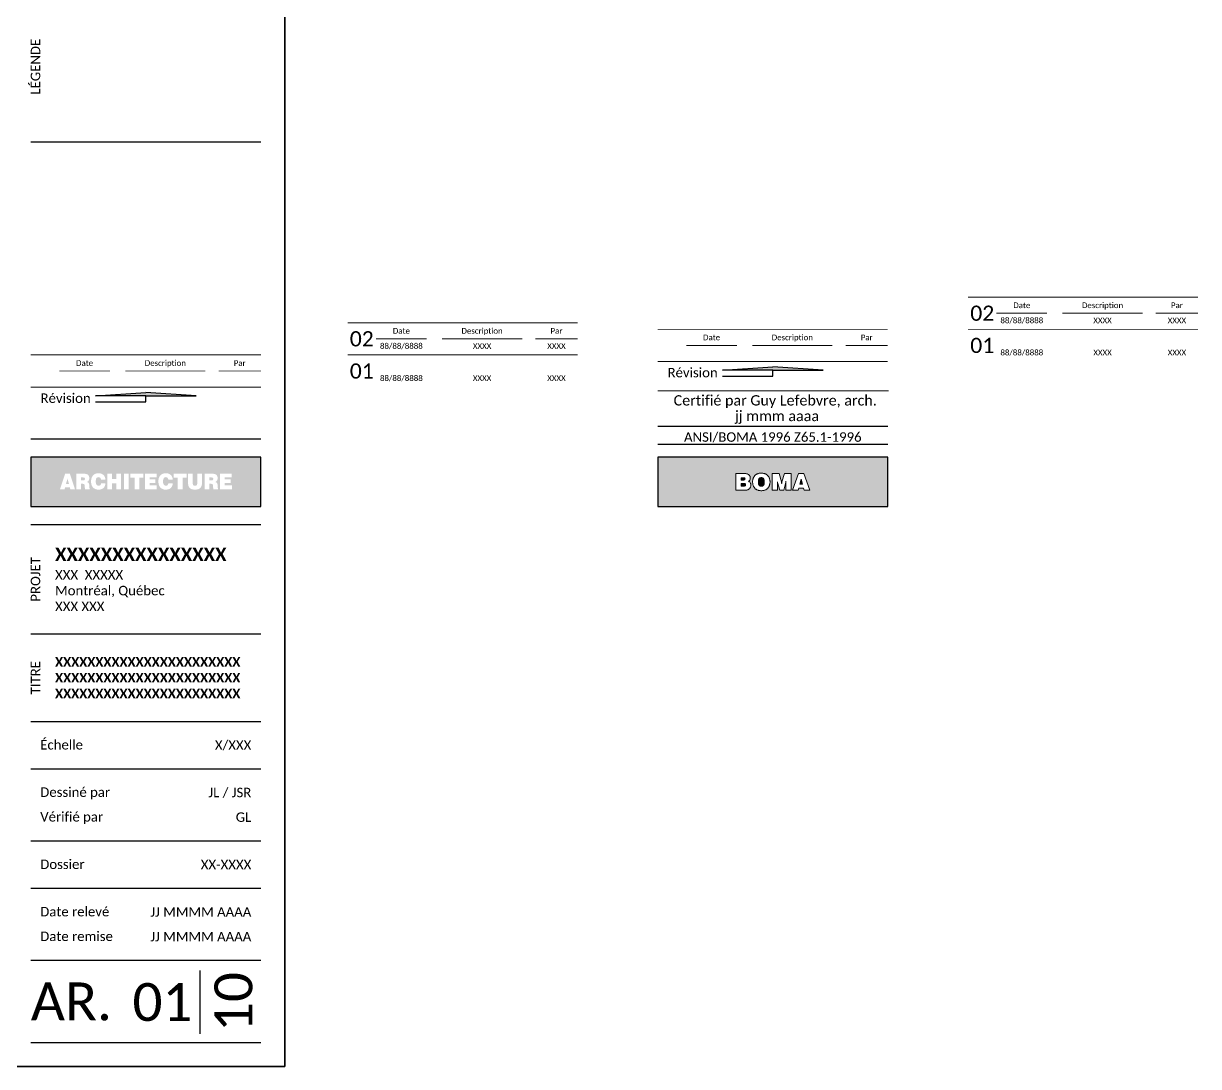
# Paper-space layout 'A1-IMPERIAL' of a CAD drawing. Header units: inches. Extents: x 0 to 46.5, y 0 to 23.4.
# Drawn here: x 29.27 to 46.52, y 0 to 15.32 of the extents above; entities that cross this region are included whole.
import ezdxf
from ezdxf.enums import TextEntityAlignment as Align

# ---------------------------------------------------------------- set-up
doc = ezdxf.new("R2010")
doc.units = ezdxf.units.IN
doc.header["$LTSCALE"] = 25
doc.header["$MEASUREMENT"] = 0
doc.layers.add('CARTOUCHE', color=7, linetype='Continuous')
doc.styles.add('Cartouche', font='calibri.ttf')
doc.styles.get("Standard").update_dxf_attribs({"font": 'stylu.ttf'})

psp = doc.layouts.new('A1-IMPERIAL')

# ---------------------------------------------------------------- hatches: boundary and pattern name
h = psp.add_hatch(color=256)
h.paths.add_polyline_path([(32.759, 8.947), (29.381, 8.947), (29.381, 8.224), (32.759, 8.224)])
h.paths.add_polyline_path([(29.886, 8.706), (29.955, 8.706), (30.03, 8.478), (29.962, 8.478), (29.954, 8.508), (29.886, 8.508), (29.878, 8.478), (29.811, 8.478)], flags=16)
h.paths.add_polyline_path([(30.049, 8.706), (30.151, 8.706), (30.167, 8.706), (30.181, 8.704), (30.194, 8.702), (30.204, 8.699), (30.214, 8.695), (30.22, 8.691), (30.228, 8.683), (30.234, 8.673), (30.238, 8.661), (30.24, 8.648), (30.24, 8.64), (30.239, 8.626), (30.236, 8.614), (30.232, 8.606), (30.225, 8.596), (30.215, 8.589), (30.206, 8.584), (30.219, 8.579), (30.231, 8.571), (30.237, 8.558), (30.24, 8.545), (30.24, 8.533), (30.242, 8.501), (30.245, 8.488), (30.248, 8.486), (30.248, 8.478), (30.179, 8.478), (30.176, 8.491), (30.176, 8.492), (30.175, 8.502), (30.175, 8.525), (30.174, 8.539), (30.169, 8.549), (30.169, 8.55), (30.16, 8.555), (30.146, 8.557), (30.117, 8.557), (30.117, 8.478), (30.049, 8.478)], flags=16)
h.paths.add_polyline_path([(30.271, 8.633), (30.275, 8.645), (30.28, 8.656), (30.286, 8.667), (30.294, 8.678), (30.304, 8.688), (30.313, 8.695), (30.323, 8.701), (30.334, 8.705), (30.346, 8.709), (30.358, 8.711), (30.373, 8.712), (30.389, 8.711), (30.402, 8.71), (30.414, 8.707), (30.425, 8.703), (30.435, 8.697), (30.446, 8.689), (30.456, 8.679), (30.463, 8.67), (30.468, 8.659), (30.473, 8.647), (30.476, 8.634), (30.477, 8.62), (30.412, 8.62), (30.409, 8.633), (30.403, 8.644), (30.401, 8.646), (30.392, 8.652), (30.379, 8.655), (30.376, 8.655), (30.363, 8.653), (30.353, 8.648), (30.345, 8.639), (30.341, 8.63), (30.338, 8.618), (30.336, 8.604), (30.335, 8.592), (30.336, 8.576), (30.338, 8.563), (30.342, 8.552), (30.346, 8.545), (30.354, 8.536), (30.365, 8.531), (30.377, 8.529), (30.378, 8.529), (30.39, 8.531), (30.4, 8.536), (30.403, 8.539), (30.409, 8.548), (30.413, 8.561), (30.414, 8.566), (30.479, 8.566), (30.477, 8.552), (30.474, 8.539), (30.47, 8.527), (30.464, 8.516), (30.458, 8.506), (30.449, 8.497), (30.44, 8.489), (30.43, 8.483), (30.42, 8.479), (30.408, 8.475), (30.396, 8.473), (30.379, 8.472), (30.363, 8.472), (30.35, 8.474), (30.338, 8.477), (30.327, 8.481), (30.317, 8.487), (30.307, 8.493), (30.297, 8.502), (30.288, 8.513), (30.282, 8.523), (30.277, 8.534), (30.273, 8.545), (30.269, 8.558), (30.268, 8.571), (30.266, 8.586), (30.266, 8.592), (30.267, 8.606), (30.269, 8.62)], flags=16)
h.paths.add_polyline_path([(30.507, 8.706), (30.576, 8.706), (30.576, 8.629), (30.639, 8.629), (30.639, 8.706), (30.708, 8.706), (30.708, 8.478), (30.639, 8.478), (30.639, 8.566), (30.576, 8.566), (30.576, 8.478), (30.507, 8.478)], flags=16)
h.paths.add_polyline_path([(30.749, 8.706), (30.819, 8.706), (30.819, 8.478), (30.749, 8.478)], flags=16)
h.paths.add_polyline_path([(30.844, 8.706), (31.035, 8.706), (31.035, 8.646), (30.974, 8.646), (30.974, 8.478), (30.905, 8.478), (30.905, 8.646), (30.844, 8.646)], flags=16)
h.paths.add_polyline_path([(31.057, 8.706), (31.228, 8.706), (31.228, 8.651), (31.126, 8.651), (31.126, 8.621), (31.212, 8.621), (31.212, 8.569), (31.126, 8.569), (31.126, 8.533), (31.232, 8.533), (31.232, 8.478), (31.057, 8.478)], flags=16)
h.paths.add_polyline_path([(31.255, 8.606), (31.257, 8.62), (31.259, 8.633), (31.263, 8.645), (31.268, 8.656), (31.274, 8.667), (31.282, 8.678), (31.292, 8.688), (31.301, 8.695), (31.311, 8.701), (31.322, 8.705), (31.334, 8.709), (31.346, 8.711), (31.361, 8.712), (31.377, 8.711), (31.39, 8.71), (31.402, 8.707), (31.413, 8.703), (31.423, 8.697), (31.435, 8.689), (31.444, 8.679), (31.451, 8.67), (31.456, 8.659), (31.461, 8.647), (31.464, 8.634), (31.465, 8.62), (31.4, 8.62), (31.397, 8.633), (31.391, 8.644), (31.389, 8.646), (31.38, 8.652), (31.368, 8.655), (31.364, 8.655), (31.351, 8.653), (31.341, 8.648), (31.334, 8.639), (31.329, 8.63), (31.326, 8.618), (31.324, 8.604), (31.324, 8.592), (31.324, 8.576), (31.327, 8.563), (31.33, 8.552), (31.334, 8.545), (31.342, 8.536), (31.353, 8.531), (31.365, 8.529), (31.366, 8.529), (31.378, 8.531), (31.388, 8.536), (31.391, 8.539), (31.397, 8.548), (31.401, 8.561), (31.402, 8.566), (31.467, 8.566), (31.465, 8.552), (31.462, 8.539), (31.458, 8.527), (31.452, 8.516), (31.446, 8.506), (31.437, 8.497), (31.428, 8.489), (31.418, 8.483), (31.408, 8.479), (31.396, 8.475), (31.384, 8.473), (31.367, 8.472), (31.351, 8.472), (31.338, 8.474), (31.326, 8.477), (31.315, 8.481), (31.305, 8.487), (31.295, 8.493), (31.285, 8.502), (31.277, 8.513), (31.27, 8.523), (31.265, 8.534), (31.261, 8.545), (31.258, 8.558), (31.256, 8.571), (31.255, 8.586), (31.255, 8.592)], flags=16)
h.paths.add_polyline_path([(31.479, 8.706), (31.67, 8.706), (31.67, 8.646), (31.609, 8.646), (31.609, 8.478), (31.54, 8.478), (31.54, 8.646), (31.479, 8.646)], flags=16)
h.paths.add_polyline_path([(31.691, 8.706), (31.76, 8.706), (31.76, 8.565), (31.761, 8.551), (31.766, 8.54), (31.767, 8.538), (31.776, 8.532), (31.789, 8.529), (31.793, 8.529), (31.807, 8.531), (31.816, 8.536), (31.818, 8.538), (31.823, 8.547), (31.825, 8.561), (31.825, 8.565), (31.825, 8.706), (31.894, 8.706), (31.894, 8.56), (31.893, 8.545), (31.89, 8.532), (31.887, 8.52), (31.881, 8.51), (31.874, 8.5), (31.868, 8.494), (31.859, 8.488), (31.85, 8.482), (31.839, 8.478), (31.827, 8.475), (31.814, 8.473), (31.801, 8.472), (31.793, 8.472), (31.778, 8.472), (31.765, 8.474), (31.753, 8.476), (31.741, 8.48), (31.731, 8.485), (31.72, 8.492), (31.709, 8.503), (31.702, 8.513), (31.697, 8.524), (31.694, 8.536), (31.692, 8.549), (31.691, 8.56)], flags=16)
h.paths.add_polyline_path([(31.934, 8.706), (32.035, 8.706), (32.051, 8.706), (32.065, 8.704), (32.078, 8.702), (32.088, 8.699), (32.098, 8.695), (32.104, 8.691), (32.112, 8.683), (32.118, 8.673), (32.122, 8.661), (32.124, 8.648), (32.124, 8.64), (32.123, 8.626), (32.12, 8.614), (32.116, 8.606), (32.108, 8.596), (32.099, 8.589), (32.09, 8.584), (32.103, 8.579), (32.114, 8.571), (32.121, 8.558), (32.124, 8.545), (32.125, 8.533), (32.126, 8.501), (32.126, 8.501), (32.129, 8.488), (32.132, 8.486), (32.132, 8.478), (32.063, 8.478), (32.06, 8.491), (32.059, 8.502), (32.059, 8.525), (32.058, 8.539), (32.053, 8.549), (32.053, 8.55), (32.044, 8.555), (32.03, 8.557), (32.001, 8.557), (32.001, 8.478), (31.934, 8.478)], flags=16)
h.paths.add_polyline_path([(32.159, 8.706), (32.33, 8.706), (32.33, 8.651), (32.228, 8.651), (32.228, 8.621), (32.314, 8.621), (32.314, 8.569), (32.228, 8.569), (32.228, 8.533), (32.334, 8.533), (32.334, 8.478), (32.159, 8.478)], flags=16)
h.paths.add_polyline_path([(29.92, 8.635), (29.899, 8.556), (29.942, 8.556)], flags=0)
h.paths.add_polyline_path([(30.177, 8.629), (30.174, 8.642), (30.171, 8.646), (30.162, 8.649), (30.147, 8.651), (30.146, 8.651), (30.117, 8.651), (30.117, 8.608), (30.148, 8.608), (30.162, 8.609), (30.171, 8.613), (30.176, 8.623)], flags=0)
h.paths.add_polyline_path([(32.058, 8.642), (32.055, 8.646), (32.046, 8.649), (32.031, 8.651), (32.03, 8.651), (32.001, 8.651), (32.001, 8.608), (32.032, 8.608), (32.046, 8.609), (32.055, 8.613), (32.06, 8.623), (32.061, 8.629)], flags=0)
at = {"layer": 'CARTOUCHE'}
h = psp.add_hatch(color=256, dxfattribs=at)
h.dxf.hatch_style = 1
h.paths.add_polyline_path([(40.275, 10.274), (39.536, 10.224), (40.275, 10.224), (41.015, 10.224)])
h = psp.add_hatch(color=256, dxfattribs=at)
h.dxf.hatch_style = 1
h.paths.add_polyline_path([(31.07, 9.898), (30.331, 9.848), (31.07, 9.848), (31.81, 9.848)])
h = psp.add_hatch(color=256, dxfattribs=at)
h.dxf.hatch_style = 1
h.paths.add_polyline_path([(41.963, 8.947), (38.586, 8.947), (38.586, 8.224), (41.963, 8.224)])
h.paths.add_polyline_path([(40.268, 8.463), (40.268, 8.708), (40.367, 8.708), (40.401, 8.587), (40.402, 8.58), (40.403, 8.575), (40.404, 8.568), (40.405, 8.561), (40.406, 8.569), (40.406, 8.573), (40.409, 8.581), (40.41, 8.586), (40.445, 8.708), (40.544, 8.708), (40.544, 8.463), (40.468, 8.463), (40.468, 8.584), (40.468, 8.591), (40.468, 8.596), (40.468, 8.594), (40.466, 8.585), (40.466, 8.584), (40.465, 8.581), (40.435, 8.463), (40.376, 8.463), (40.346, 8.579), (40.344, 8.586), (40.344, 8.588), (40.344, 8.582), (40.344, 8.581), (40.344, 8.463)], flags=16)
h.paths.add_polyline_path([(40.172, 8.47), (40.166, 8.467), (40.159, 8.465), (40.152, 8.462), (40.145, 8.46), (40.138, 8.459), (40.13, 8.458), (40.123, 8.457), (40.115, 8.456), (40.106, 8.456), (40.098, 8.456), (40.09, 8.457), (40.082, 8.458), (40.075, 8.459), (40.067, 8.46), (40.06, 8.462), (40.054, 8.465), (40.047, 8.467), (40.041, 8.47), (40.035, 8.474), (40.029, 8.477), (40.023, 8.481), (40.018, 8.486), (40.013, 8.491), (40.008, 8.496), (40.004, 8.501), (40, 8.507), (39.996, 8.512), (39.993, 8.519), (39.99, 8.525), (39.987, 8.531), (39.985, 8.538), (39.983, 8.545), (39.982, 8.553), (39.98, 8.56), (39.98, 8.568), (39.979, 8.576), (39.979, 8.585), (39.979, 8.594), (39.979, 8.602), (39.98, 8.609), (39.982, 8.617), (39.983, 8.624), (39.985, 8.631), (39.987, 8.638), (39.99, 8.645), (39.993, 8.651), (39.996, 8.657), (40, 8.663), (40.004, 8.669), (40.008, 8.674), (40.013, 8.679), (40.018, 8.684), (40.023, 8.689), (40.029, 8.693), (40.035, 8.697), (40.041, 8.7), (40.047, 8.703), (40.054, 8.706), (40.06, 8.708), (40.067, 8.71), (40.075, 8.712), (40.082, 8.713), (40.09, 8.714), (40.098, 8.714), (40.106, 8.714), (40.115, 8.714), (40.123, 8.714), (40.13, 8.713), (40.138, 8.711), (40.145, 8.71), (40.152, 8.708), (40.159, 8.706), (40.166, 8.703), (40.172, 8.7), (40.178, 8.697), (40.184, 8.693), (40.189, 8.689), (40.195, 8.684), (40.199, 8.68), (40.204, 8.674), (40.209, 8.669), (40.213, 8.664), (40.216, 8.658), (40.22, 8.652), (40.222, 8.645), (40.225, 8.639), (40.227, 8.632), (40.229, 8.625), (40.231, 8.618), (40.232, 8.61), (40.233, 8.602), (40.234, 8.594), (40.234, 8.586), (40.234, 8.577), (40.233, 8.569), (40.232, 8.561), (40.231, 8.553), (40.229, 8.546), (40.228, 8.539), (40.225, 8.532), (40.223, 8.526), (40.22, 8.519), (40.217, 8.513), (40.213, 8.507), (40.209, 8.502), (40.205, 8.496), (40.2, 8.491), (40.199, 8.491), (40.194, 8.486), (40.189, 8.481), (40.184, 8.477), (40.178, 8.474)], flags=16)
h.paths.add_polyline_path([(40.128, 8.528), (40.122, 8.525), (40.115, 8.523), (40.106, 8.523), (40.105, 8.523), (40.097, 8.524), (40.09, 8.525), (40.083, 8.528), (40.078, 8.532), (40.074, 8.538), (40.071, 8.541), (40.069, 8.546), (40.067, 8.552), (40.065, 8.559), (40.064, 8.567), (40.063, 8.576), (40.063, 8.585), (40.063, 8.592), (40.064, 8.601), (40.065, 8.609), (40.066, 8.616), (40.068, 8.622), (40.071, 8.628), (40.074, 8.634), (40.079, 8.639), (40.084, 8.643), (40.091, 8.645), (40.098, 8.647), (40.106, 8.648), (40.108, 8.648), (40.116, 8.647), (40.123, 8.645), (40.129, 8.642), (40.134, 8.638), (40.139, 8.633), (40.141, 8.63), (40.144, 8.624), (40.146, 8.618), (40.147, 8.611), (40.148, 8.603), (40.149, 8.595), (40.149, 8.585), (40.149, 8.579), (40.149, 8.57), (40.148, 8.562), (40.146, 8.554), (40.144, 8.548), (40.142, 8.542), (40.139, 8.537), (40.134, 8.532)], flags=0)
h.paths.add_polyline_path([(40.565, 8.463), (40.65, 8.708), (40.732, 8.708), (40.817, 8.463), (40.735, 8.463), (40.727, 8.494), (40.656, 8.494), (40.646, 8.463)], flags=16)
h.paths.add_polyline_path([(39.944, 8.499), (39.94, 8.493), (39.936, 8.488), (39.93, 8.483), (39.924, 8.478), (39.917, 8.474), (39.915, 8.473), (39.909, 8.47), (39.902, 8.468), (39.895, 8.466), (39.89, 8.465), (39.885, 8.464), (39.879, 8.464), (39.873, 8.463), (39.865, 8.463), (39.856, 8.463), (39.847, 8.463), (39.841, 8.463), (39.732, 8.463), (39.732, 8.708), (39.833, 8.708), (39.843, 8.708), (39.852, 8.708), (39.86, 8.708), (39.867, 8.708), (39.873, 8.707), (39.879, 8.707), (39.88, 8.707), (39.888, 8.705), (39.896, 8.704), (39.902, 8.702), (39.903, 8.701), (39.911, 8.698), (39.918, 8.695), (39.924, 8.69), (39.929, 8.686), (39.933, 8.68), (39.935, 8.678), (39.938, 8.672), (39.941, 8.666), (39.943, 8.659), (39.944, 8.651), (39.945, 8.644), (39.945, 8.642), (39.945, 8.634), (39.943, 8.626), (39.941, 8.62), (39.938, 8.613), (39.937, 8.612), (39.933, 8.605), (39.928, 8.6), (39.922, 8.596), (39.916, 8.594), (39.923, 8.592), (39.93, 8.588), (39.936, 8.584), (39.941, 8.579), (39.944, 8.575), (39.947, 8.569), (39.95, 8.563), (39.952, 8.556), (39.953, 8.548), (39.953, 8.54), (39.953, 8.538), (39.953, 8.53), (39.952, 8.522), (39.95, 8.515), (39.948, 8.508), (39.945, 8.501)], flags=16)
h.paths.add_polyline_path([(39.873, 8.534), (39.868, 8.529), (39.862, 8.527), (39.855, 8.525), (39.845, 8.525), (39.813, 8.525), (39.813, 8.563), (39.845, 8.563), (39.847, 8.563), (39.856, 8.562), (39.863, 8.56), (39.868, 8.558), (39.87, 8.557), (39.873, 8.552), (39.875, 8.544), (39.874, 8.542)], flags=0)
h.paths.add_polyline_path([(40.67, 8.551), (40.691, 8.627), (40.712, 8.551)], flags=0)
h.paths.add_polyline_path([(39.862, 8.617), (39.858, 8.615), (39.851, 8.613), (39.841, 8.613), (39.813, 8.613), (39.813, 8.647), (39.831, 8.647), (39.832, 8.647), (39.843, 8.647), (39.851, 8.647), (39.857, 8.645), (39.862, 8.644), (39.866, 8.638), (39.867, 8.63), (39.866, 8.622)], flags=0)
h.paths.add_polyline_path([(39.867, 8.629), (39.867, 8.63), (39.866, 8.638), (39.862, 8.644), (39.861, 8.644), (39.862, 8.643), (39.866, 8.638), (39.867, 8.63)], flags=0)
h = psp.add_hatch(color=256, dxfattribs=at)
h.dxf.hatch_style = 1
h.paths.add_polyline_path([(39.862, 8.643), (39.861, 8.644), (39.857, 8.645), (39.851, 8.647), (39.843, 8.647), (39.832, 8.647), (39.831, 8.647), (39.813, 8.647), (39.813, 8.613), (39.841, 8.613), (39.851, 8.613), (39.858, 8.615), (39.862, 8.617), (39.866, 8.622), (39.867, 8.629), (39.867, 8.63), (39.866, 8.638)])
h = psp.add_hatch(color=256, dxfattribs=at)
h.dxf.hatch_style = 1
h.paths.add_polyline_path([(40.148, 8.603), (40.147, 8.611), (40.146, 8.618), (40.144, 8.624), (40.141, 8.63), (40.139, 8.633), (40.134, 8.638), (40.129, 8.642), (40.123, 8.645), (40.116, 8.647), (40.108, 8.648), (40.106, 8.648), (40.098, 8.647), (40.091, 8.645), (40.084, 8.643), (40.079, 8.639), (40.074, 8.634), (40.074, 8.633), (40.071, 8.628), (40.068, 8.622), (40.066, 8.616), (40.065, 8.609), (40.064, 8.601), (40.063, 8.592), (40.063, 8.585), (40.063, 8.576), (40.064, 8.567), (40.065, 8.559), (40.067, 8.552), (40.069, 8.546), (40.071, 8.541), (40.074, 8.538), (40.078, 8.532), (40.083, 8.528), (40.09, 8.525), (40.097, 8.524), (40.105, 8.523), (40.106, 8.523), (40.115, 8.523), (40.122, 8.525), (40.128, 8.528), (40.134, 8.532), (40.138, 8.537), (40.139, 8.538), (40.142, 8.542), (40.144, 8.548), (40.146, 8.554), (40.148, 8.562), (40.149, 8.57), (40.149, 8.579), (40.149, 8.585), (40.149, 8.595)])
h = psp.add_hatch(color=256, dxfattribs=at)
h.dxf.hatch_style = 1
h.paths.add_polyline_path([(40.691, 8.627), (40.67, 8.551), (40.712, 8.551)])
h = psp.add_hatch(color=256, dxfattribs=at)
h.dxf.hatch_style = 1
h.paths.add_polyline_path([(39.873, 8.534), (39.874, 8.542), (39.875, 8.544), (39.873, 8.552), (39.87, 8.557), (39.868, 8.558), (39.863, 8.56), (39.856, 8.562), (39.847, 8.563), (39.845, 8.563), (39.813, 8.563), (39.813, 8.525), (39.845, 8.525), (39.855, 8.525), (39.862, 8.527), (39.867, 8.529), (39.868, 8.529)])

# ---------------------------------------------------------------- linework, layer by layer
at = {"layer": 'CARTOUCHE', "linetype": 'Continuous', "ltscale": 25}
for p, q in [((33.11, 23.386), (33.11, 0)), ((33.11, 0), (33.11, 14.774))]:
    psp.add_line(p, q, dxfattribs=at)
at = {"layer": 'CARTOUCHE'}
for p, q in [((29.381, 13.579), (32.759, 13.579)), ((40.275, 10.138), (40.275, 10.224)), ((39.536, 10.138), (40.275, 10.138)), ((31.07, 9.762), (31.07, 9.848)), ((30.331, 9.762), (31.07, 9.762)), ((41.963, 9.397), (38.586, 9.397)), ((32.759, 9.215), (29.381, 9.215)), ((41.963, 9.133), (38.586, 9.133)), ((32.759, 7.956), (29.381, 7.956)), ((29.381, 6.352), (32.759, 6.352)), ((29.381, 5.069), (32.759, 5.069)), ((29.381, 4.372), (32.759, 4.372)), ((29.381, 3.314), (32.759, 3.314)), ((29.381, 2.618), (32.759, 2.618)), ((29.381, 1.56), (32.759, 1.56)), ((31.866, 0.482), (31.866, 1.412)), ((29.381, 0.352), (32.759, 0.352))]:
    psp.add_line(p, q, dxfattribs=at)
for points, const_width in [([(43.142, 11.299), (46.518, 11.299)], 0.0133), ([(43.559, 11.063), (44.303, 11.063)], 0.0133), ([(44.528, 11.063), (45.705, 11.063)], 0.0133), ([(45.898, 11.063), (46.518, 11.063)], 0.0133), ([(34.033, 10.923), (37.409, 10.923)], 0.0133), ([(38.587, 10.826), (41.963, 10.826)], 0.0133), ([(43.142, 10.826), (46.518, 10.826)], 0.0133), ([(34.449, 10.687), (35.194, 10.687)], 0.0133), ([(35.418, 10.687), (36.596, 10.687)], 0.0133), ([(36.789, 10.687), (37.409, 10.687)], 0.0133), ([(39.004, 10.59), (39.749, 10.59)], 0.0133), ([(39.973, 10.59), (41.151, 10.59)], 0.0133), ([(41.344, 10.59), (41.963, 10.59)], 0.0133), ([(29.382, 10.45), (32.759, 10.45)], 0.0133), ([(34.033, 10.45), (37.409, 10.45)], 0.0133), ([(38.587, 10.354), (41.963, 10.354)], 0.0133), ([(29.799, 10.214), (30.544, 10.214)], 0.0133), ([(30.768, 10.214), (31.946, 10.214)], 0.0133), ([(32.139, 10.214), (32.759, 10.214)], 0.0133), ([(29.382, 9.978), (32.759, 9.978)], 0.0133), ([(38.586, 9.924), (41.974, 9.924)], 0.0139)]:
    psp.add_lwpolyline(points, dxfattribs=dict(at, const_width=const_width))
for points in [[(40.275, 10.224), (39.536, 10.224), (40.275, 10.274)], [(40.275, 10.224), (41.015, 10.224), (40.275, 10.274)], [(31.07, 9.848), (30.331, 9.848), (31.07, 9.898)], [(31.07, 9.848), (31.81, 9.848), (31.07, 9.898)]]:
    psp.add_lwpolyline(points, dxfattribs=at)
for points in [[(32.759, 8.947), (29.381, 8.947), (29.381, 8.224), (32.759, 8.224), (32.759, 8.947)], [(41.963, 8.947), (38.586, 8.947), (38.586, 8.224), (41.963, 8.224), (41.963, 8.947)]]:
    psp.add_lwpolyline(points, close=True, dxfattribs=at)
at = {"layer": 'CARTOUCHE', "color": 7, "lineweight": 0}
for points in [[(39.833, 8.708), (39.732, 8.708), (39.732, 8.463), (39.841, 8.463), (39.847, 8.463), (39.856, 8.463), (39.865, 8.463), (39.873, 8.463), (39.879, 8.464), (39.885, 8.464), (39.89, 8.465), (39.895, 8.466), (39.902, 8.468), (39.909, 8.47), (39.915, 8.473), (39.917, 8.474), (39.924, 8.478), (39.93, 8.483), (39.936, 8.488), (39.94, 8.493), (39.944, 8.499), (39.945, 8.501), (39.948, 8.508), (39.95, 8.515), (39.952, 8.522)], [(39.831, 8.647), (39.832, 8.647), (39.843, 8.647), (39.851, 8.647), (39.857, 8.645), (39.861, 8.644), (39.862, 8.643), (39.866, 8.638), (39.867, 8.63), (39.867, 8.629), (39.866, 8.622), (39.862, 8.617), (39.858, 8.615), (39.851, 8.613), (39.841, 8.613), (39.813, 8.613)], [(39.831, 8.647), (39.832, 8.647), (39.843, 8.647), (39.851, 8.647), (39.857, 8.645), (39.861, 8.644), (39.862, 8.643), (39.866, 8.638), (39.867, 8.63), (39.867, 8.629), (39.866, 8.622), (39.862, 8.617), (39.858, 8.615), (39.851, 8.613), (39.841, 8.613), (39.813, 8.613)], [(39.813, 8.613), (39.813, 8.647), (39.831, 8.647)], [(39.944, 8.651), (39.943, 8.659), (39.941, 8.666), (39.938, 8.672), (39.935, 8.678), (39.933, 8.68), (39.929, 8.686), (39.924, 8.69), (39.918, 8.695), (39.911, 8.698), (39.903, 8.701), (39.902, 8.702), (39.896, 8.704), (39.888, 8.705), (39.88, 8.707), (39.879, 8.707), (39.873, 8.707), (39.867, 8.708), (39.86, 8.708), (39.852, 8.708), (39.843, 8.708), (39.833, 8.708)], [(39.937, 8.612), (39.938, 8.613), (39.941, 8.62), (39.943, 8.626), (39.945, 8.634), (39.945, 8.642), (39.945, 8.644), (39.944, 8.651)], [(39.937, 8.612), (39.938, 8.613), (39.941, 8.62), (39.943, 8.626), (39.945, 8.634), (39.945, 8.642), (39.945, 8.644), (39.944, 8.651)], [(39.993, 8.651), (39.99, 8.645), (39.987, 8.638), (39.985, 8.631), (39.983, 8.624), (39.982, 8.617), (39.98, 8.609), (39.979, 8.602), (39.979, 8.594), (39.979, 8.585), (39.979, 8.584), (39.979, 8.576), (39.98, 8.568), (39.98, 8.56), (39.982, 8.553), (39.983, 8.545), (39.985, 8.538), (39.987, 8.531), (39.99, 8.525), (39.993, 8.519), (39.996, 8.512), (40, 8.507), (40.004, 8.501), (40.008, 8.496), (40.013, 8.491), (40.013, 8.491), (40.018, 8.486), (40.023, 8.481), (40.029, 8.477), (40.035, 8.474), (40.041, 8.47), (40.047, 8.467), (40.054, 8.465), (40.06, 8.462), (40.067, 8.46), (40.075, 8.459), (40.082, 8.458), (40.09, 8.457), (40.098, 8.456), (40.106, 8.456), (40.115, 8.456), (40.123, 8.457), (40.13, 8.458), (40.138, 8.459), (40.145, 8.46), (40.152, 8.462), (40.159, 8.465), (40.166, 8.467), (40.172, 8.47), (40.178, 8.474), (40.184, 8.477), (40.189, 8.481), (40.194, 8.486), (40.199, 8.491), (40.2, 8.491), (40.205, 8.496), (40.209, 8.502), (40.213, 8.507), (40.217, 8.513), (40.22, 8.519)], [(40.106, 8.714), (40.098, 8.714), (40.09, 8.714), (40.082, 8.713), (40.075, 8.712), (40.067, 8.71), (40.06, 8.708), (40.054, 8.706), (40.047, 8.703), (40.041, 8.7), (40.035, 8.697), (40.029, 8.693), (40.023, 8.689), (40.018, 8.684), (40.013, 8.68), (40.013, 8.679), (40.008, 8.674), (40.004, 8.669), (40, 8.663), (39.996, 8.657), (39.993, 8.651)], [(40.106, 8.523), (40.105, 8.523), (40.097, 8.524), (40.09, 8.525), (40.083, 8.528), (40.078, 8.532), (40.074, 8.538), (40.071, 8.541), (40.069, 8.546), (40.067, 8.552), (40.065, 8.559), (40.064, 8.567), (40.063, 8.576), (40.063, 8.585), (40.063, 8.592), (40.064, 8.601), (40.065, 8.609), (40.066, 8.616), (40.068, 8.622), (40.071, 8.628), (40.074, 8.633), (40.074, 8.634), (40.079, 8.639), (40.084, 8.643), (40.091, 8.645), (40.098, 8.647), (40.106, 8.648)], [(40.22, 8.519), (40.223, 8.526), (40.225, 8.532), (40.228, 8.539), (40.229, 8.546), (40.231, 8.553), (40.232, 8.561), (40.233, 8.569), (40.234, 8.577), (40.234, 8.585), (40.234, 8.586), (40.234, 8.594), (40.233, 8.602), (40.232, 8.61), (40.231, 8.618), (40.229, 8.625), (40.227, 8.632), (40.225, 8.639), (40.222, 8.645), (40.22, 8.652), (40.216, 8.658), (40.213, 8.664), (40.209, 8.669), (40.204, 8.674), (40.199, 8.68), (40.195, 8.684), (40.189, 8.689), (40.184, 8.693), (40.178, 8.697), (40.172, 8.7), (40.166, 8.703), (40.159, 8.706), (40.152, 8.708), (40.145, 8.71), (40.138, 8.711), (40.13, 8.713), (40.123, 8.714), (40.115, 8.714), (40.106, 8.714)], [(40.106, 8.648), (40.108, 8.648), (40.116, 8.647), (40.123, 8.645), (40.129, 8.642), (40.134, 8.638), (40.139, 8.633), (40.141, 8.63), (40.144, 8.624), (40.146, 8.618), (40.147, 8.611), (40.148, 8.603), (40.149, 8.595), (40.149, 8.585), (40.149, 8.579), (40.149, 8.57), (40.148, 8.562), (40.146, 8.554), (40.144, 8.548), (40.142, 8.542), (40.139, 8.538), (40.138, 8.537), (40.134, 8.532), (40.128, 8.528), (40.122, 8.525), (40.115, 8.523), (40.106, 8.523)], [(40.367, 8.708), (40.268, 8.708), (40.268, 8.463), (40.344, 8.463), (40.344, 8.581), (40.344, 8.582), (40.344, 8.588)], [(40.405, 8.561), (40.404, 8.568), (40.403, 8.575), (40.402, 8.58), (40.401, 8.587), (40.367, 8.708)], [(40.544, 8.708), (40.445, 8.708), (40.41, 8.586), (40.409, 8.581), (40.406, 8.573), (40.406, 8.569), (40.405, 8.562)], [(40.468, 8.596), (40.468, 8.591), (40.468, 8.584), (40.468, 8.463), (40.544, 8.463), (40.544, 8.708)], [(40.468, 8.596), (40.468, 8.591), (40.468, 8.584), (40.468, 8.463), (40.544, 8.463), (40.544, 8.708)], [(40.732, 8.708), (40.65, 8.708), (40.565, 8.463), (40.646, 8.463), (40.656, 8.494), (40.727, 8.494)], [(40.67, 8.551), (40.691, 8.627)], [(40.691, 8.627), (40.712, 8.551), (40.67, 8.551)], [(40.691, 8.627), (40.712, 8.551), (40.67, 8.551)], [(40.727, 8.494), (40.735, 8.463), (40.817, 8.463), (40.732, 8.708)], [(40.727, 8.494), (40.735, 8.463), (40.817, 8.463), (40.732, 8.708)], [(39.845, 8.563), (39.847, 8.563), (39.856, 8.562), (39.863, 8.56), (39.868, 8.558), (39.87, 8.557), (39.873, 8.552), (39.875, 8.544), (39.874, 8.542), (39.873, 8.534), (39.868, 8.529), (39.867, 8.529), (39.862, 8.527), (39.855, 8.525), (39.845, 8.525), (39.813, 8.525)], [(39.845, 8.563), (39.847, 8.563), (39.856, 8.562), (39.863, 8.56), (39.868, 8.558), (39.87, 8.557), (39.873, 8.552), (39.875, 8.544), (39.874, 8.542), (39.873, 8.534), (39.868, 8.529), (39.867, 8.529), (39.862, 8.527), (39.855, 8.525), (39.845, 8.525), (39.813, 8.525)], [(39.813, 8.525), (39.813, 8.563), (39.845, 8.563)], [(39.95, 8.563), (39.947, 8.569), (39.944, 8.575), (39.941, 8.579), (39.936, 8.584), (39.93, 8.588), (39.923, 8.592), (39.916, 8.594), (39.922, 8.596), (39.928, 8.6), (39.933, 8.605), (39.937, 8.612)], [(39.952, 8.522), (39.953, 8.53), (39.953, 8.538), (39.953, 8.54), (39.953, 8.548), (39.952, 8.556), (39.95, 8.563)], [(39.952, 8.522), (39.953, 8.53), (39.953, 8.538), (39.953, 8.54), (39.953, 8.548), (39.952, 8.556), (39.95, 8.563)], [(40.344, 8.588), (40.344, 8.586), (40.346, 8.579), (40.376, 8.463)], [(40.376, 8.463), (40.435, 8.463), (40.465, 8.581), (40.466, 8.584), (40.466, 8.585), (40.468, 8.594), (40.468, 8.596)]]:
    psp.add_lwpolyline(points, dxfattribs=at)
at = {"layer": 'Defpoints', "linetype": 'Continuous', "ltscale": 25}
psp.add_line((33.11, 0), (0, 0), dxfattribs=at)
at = {"layer": 'Defpoints'}
psp.add_lwpolyline([(0, 0), (33.11, 0), (33.11, 23.386), (0, 23.386)], close=True, dxfattribs=at)

# ---------------------------------------------------------------- texts
at = {"layer": 'CARTOUCHE', "style": 'Cartouche'}
for s, height, p in [('LÉGENDE', 0.1392, (29.381, 14.683)), ('PROJET', 0.1392, (29.381, 7.154)), ('TITRE', 0.1392, (29.381, 5.71)), ('10', 0.5569, (32.077, 0.947))]:
    psp.add_text(s, height=height, rotation=90, dxfattribs=at).set_placement(p, align=Align.TOP_CENTER)
for s, height, p in [('Date', 0.0835, (43.931, 11.221)), ('Description', 0.08354, (45.116, 11.221)), ('Par', 0.0835, (46.208, 11.221)), ('Date', 0.0835, (34.822, 10.845)), ('Description', 0.08354, (36.007, 10.845)), ('Par', 0.0835, (37.099, 10.845)), ('Date', 0.0835, (39.376, 10.749)), ('Description', 0.08354, (40.562, 10.749)), ('Par', 0.0835, (41.654, 10.749)), ('Date', 0.0835, (30.171, 10.373)), ('Description', 0.08354, (31.357, 10.373)), ('Par', 0.0835, (32.449, 10.373))]:
    psp.add_text(s, height=height, dxfattribs=at).set_placement(p, align=Align.TOP_CENTER)
for s, height, p in [('02', 0.2228, (43.35, 11.063)), ('88/88/8888', 0.0835, (43.931, 10.957)), ('XXXX', 0.0835, (45.116, 10.957)), ('XXXX', 0.0835, (46.208, 10.957)), ('02', 0.2228, (34.241, 10.687)), ('01', 0.2228, (43.35, 10.59)), ('88/88/8888', 0.0835, (34.822, 10.581)), ('XXXX', 0.0835, (36.007, 10.581)), ('XXXX', 0.0835, (37.099, 10.581)), ('88/88/8888', 0.0835, (43.931, 10.485)), ('XXXX', 0.0835, (45.116, 10.485)), ('XXXX', 0.0835, (46.208, 10.485)), ('01', 0.2228, (34.241, 10.214)), ('88/88/8888', 0.0835, (34.822, 10.109)), ('XXXX', 0.0835, (36.007, 10.109)), ('XXXX', 0.0835, (37.099, 10.109))]:
    psp.add_text(s, height=height, dxfattribs=at).set_placement(p, align=Align.MIDDLE_CENTER)
for s, height, p in [('Révision', 0.1392, (39.098, 10.195)), ('Révision', 0.1392, (29.893, 9.819)), ('Certifié par Guy Lefebvre, arch.', 0.15113, (40.311, 9.77)), (' jj mmm aaaa', 0.15113, (40.311, 9.539))]:
    psp.add_text(s, height=height, dxfattribs=at).set_placement(p, align=Align.MIDDLE)
psp.add_text('ANSI/BOMA 1996 Z65.1-1996', height=0.13924, dxfattribs=at).set_placement((40.275, 9.133), align=Align.BOTTOM_CENTER)
for s, height, p in [('Échelle', 0.1392, (29.52, 4.725)), ('Dessiné par', 0.13924, (29.52, 4.029)), ('Vérifié par', 0.13924, (29.52, 3.667)), ('Dossier', 0.1392, (29.52, 2.97)), ('Date relevé', 0.13924, (29.52, 2.274)), ('Date remise', 0.13924, (29.52, 1.912)), ('AR.', 0.5569, (29.381, 0.956))]:
    psp.add_text(s, height=height, dxfattribs=at).set_placement(p, align=Align.MIDDLE_LEFT)
for s, height, p in [('X/XXX', 0.1392, (32.619, 4.721)), ('JL / JSR', 0.1392, (32.619, 4.024)), ('GL', 0.1392, (32.619, 3.662)), ('XX-XXXX', 0.1392, (32.619, 2.966)), ('JJ MMMM AAAA', 0.13924, (32.619, 2.27)), ('JJ MMMM AAAA', 0.13924, (32.619, 1.908)), ('01', 0.5569, (31.755, 0.947))]:
    psp.add_text(s, height=height, dxfattribs=at).set_placement(p, align=Align.MIDDLE_RIGHT)
at = {"layer": 'CARTOUCHE', "linetype": 'Continuous', "ltscale": 10, "insert": (29.738, 7.154), "char_height": 0.19756, "width": 2.57137, "attachment_point": 4}
psp.add_mtext('{\\fCalibri|b1|i0|c0|p34;XXXXXXXXXXXXXXX\\P\\fCalibri|b0|i0|c0|p34;\\H0.70478x;XXX  XXXXX\\PMontréal, Québec\\PXXX XXX}', dxfattribs=at)
at = {"layer": 'CARTOUCHE', "linetype": 'Continuous', "ltscale": 10, "insert": (29.738, 5.71), "char_height": 0.13924, "width": 2.77746, "attachment_point": 4, "style": 'Cartouche'}
psp.add_mtext('{\\fCalibri|b1|i0|c0|p34;XXXXXXXXXXXXXXXXXXXXXXX\\PXXXXXXXXXXXXXXXXXXXXXXX\\PXXXXXXXXXXXXXXXXXXXXXXX}', dxfattribs=at)

doc.saveas('drawing.dxf')
